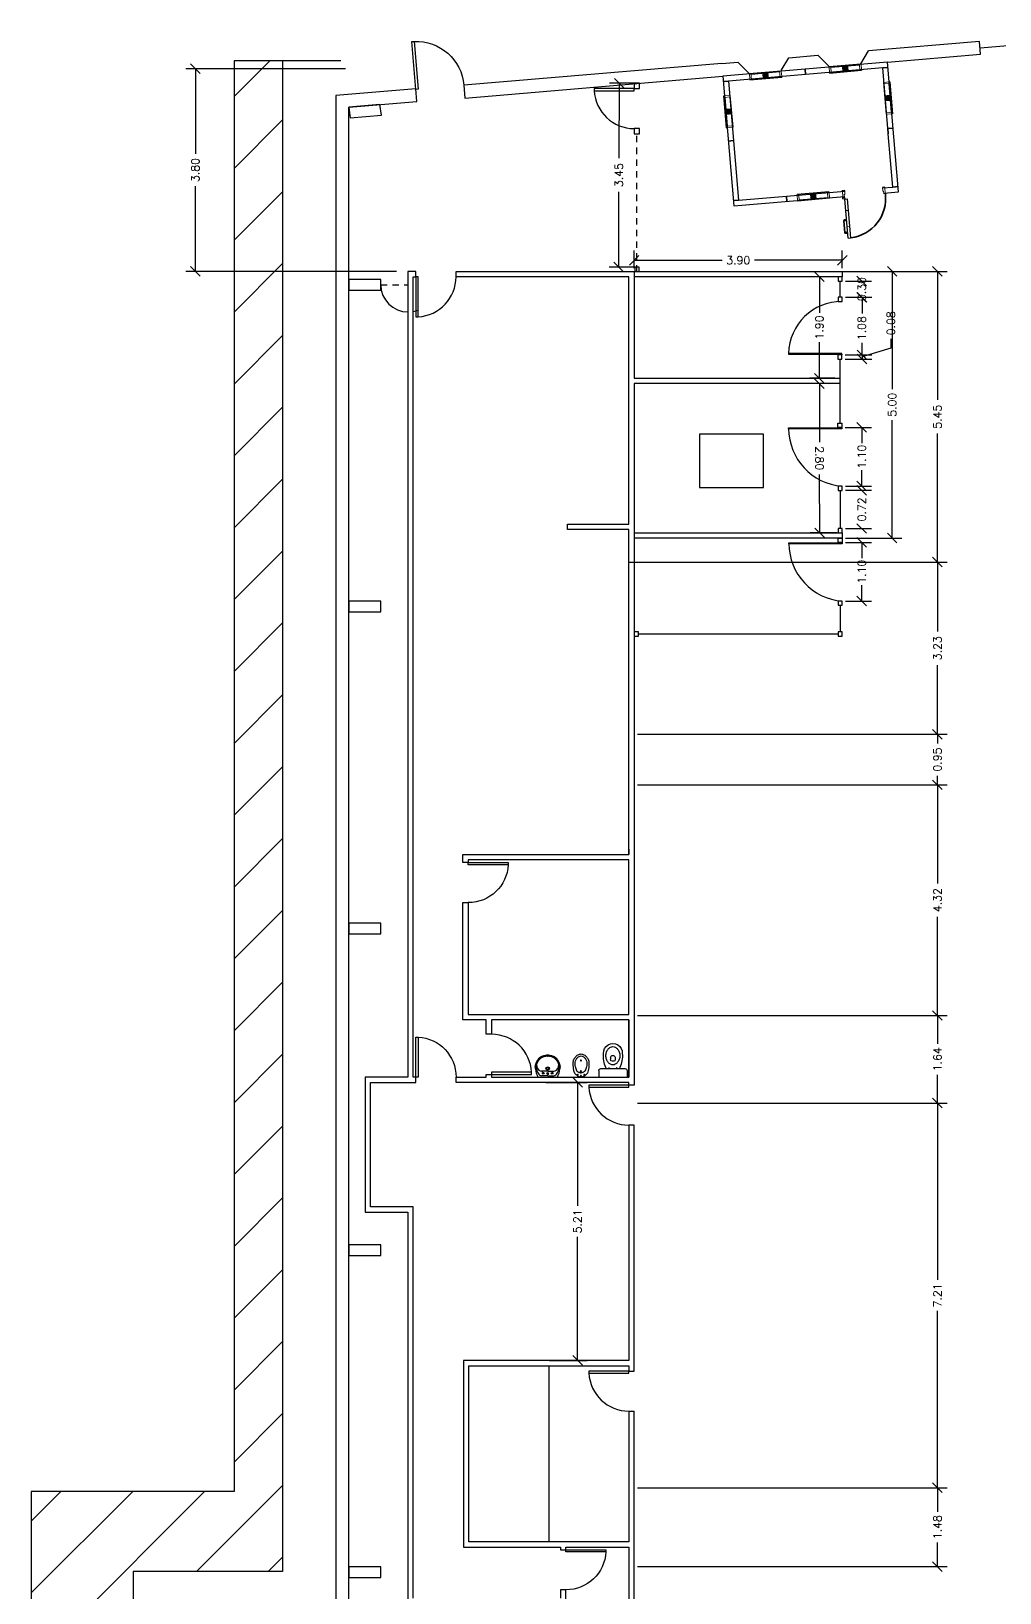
# Model space of a CAD drawing. Header units: millimetres. Extents: x 115.1 to 186.8, y 78.7 to 142.3.
# Drawn here: x 115.06 to 133.21, y 108.65 to 137.92 of the extents above; entities that cross this region are included whole.
import ezdxf

# ---------------------------------------------------------------- set-up
doc = ezdxf.new("R2010")
doc.units = ezdxf.units.MM
doc.linetypes.add('ACAD_ISO02W100', pattern=[15, 12, -3])
doc.linetypes.add('HIDDEN', pattern=[1.905, 1.27, -0.635])
for name, color, linetype in [('ARQ - Chapa T101', 252, 'Continuous'), ('CA - Puertas', 1, 'Continuous'), ('DIM - Cotas', 252, 'Continuous'), ('HER - Rejas', 3, 'Continuous'), ('Muros Durlock', 40, 'Continuous'), ('Vereda', 253, 'Continuous')]:
    doc.layers.add(name, color=color, linetype=linetype)
doc.styles.get("Standard").update_dxf_attribs({"font": 'txt.shx'})
doc.dimstyles.new('Standard small numbers', dxfattribs={"dimtxt": 0.15, "dimasz": 0.18, "dimexe": 0.18, "dimexo": 0.0625, "dimgap": 0.09, "dimtad": 0, "dimzin": 0, "dimdsep": 46, "dimtxsty": 'Standard', "dimblk": 'OBLIQUE', "dimcen": 0.09, "dimadec": 0, "dimazin": 0, "dimtfac": 1, "dimtofl": 0, "dimtmove": 0, "dimatfit": 3, "dimfxl": 1, "dimtolj": 1, "dimtzin": 0, "dimarcsym": 0})

# ---------------------------------------------------------------- blocks, each defined once
blk = doc.blocks.new('LV ANDINA')
for p, q in [((0, 0.174838), (0, 0)), ((0, 0.174838), (0, -0.174838)), ((0.023785, 0), (0.023785, 0.113132)), ((0.023785, 0), (0.023785, -0.113132)), ((0.11221, 0.096338), (0.11221, 0.114747)), ((0.11221, 0), (0.11221, 0.096338)), ((0.11221, 0), (0.11221, -0.096338)), ((0.11221, -0.096338), (0.11221, -0.114747))]:
    blk.add_line(p, q)
for centre, radius in [((0.066622, 0), 0.015857), ((0.071578, 0.083248), 0.015857), ((0.158567, 0), 0.031713), ((0.158567, 0), 0.020812), ((0.071578, -0.083248), 0.015857)]:
    blk.add_circle(centre, radius)
for centre, radius, start, end in [((0.203415, 0.161128), 0.376573, 260.066191, 260.066191), ((0.007928, 0.174838), 0.007928, 119.548602, 180), ((0.203415, -0.170001), 0.404322, 97.864112, 119.548602), ((0.07631, 0.113132), 0.052525, 134.691029, 180), ((0.22243, -0.034572), 0.260294, 125.471853, 134.691029), ((0.184991, 0.023832), 0.191033, 100.525802, 126.492035), ((0.195062, 0.111651), 0.082909, 141.766242, 177.859766), ((0.22297, 0.087254), 0.119945, 66.510707, 140.862465), ((0.203415, -0.161128), 0.395535, 94.692137, 98.038881), ((0.203415, -0.161128), 0.376573, 94.692137, 98.140252), ((0.191279, 0.011185), 0.222815, 83.41939, 95.187055), ((0.191279, 0.011185), 0.203853, 83.41939, 95.187055), ((0.186455, 0.013244), 0.202416, 7.233104, 82.167515), ((0.186455, 0.013244), 0.221378, 7.233104, 82.167515), ((0.081481, 0), 0.308221, 352.78029, 7.21971), ((0.081481, 0), 0.327183, 0, 7.21971), ((0.081481, 0), 0.327183, 352.78029, 0), ((0.007928, -0.174838), 0.007928, 180, 240.451398), ((0.203415, 0.170001), 0.404322, 240.451398, 262.135888), ((0.07631, -0.113132), 0.052525, 180, 225.308971), ((0.22243, 0.034572), 0.260294, 225.308971, 234.528147), ((0.184991, -0.023832), 0.191033, 233.507965, 259.474198), ((0.195062, -0.111651), 0.082909, 182.140234, 218.233758), ((0.22297, -0.087254), 0.119945, 219.137535, 293.489293), ((0.203415, 0.161128), 0.395535, 261.961119, 265.307863), ((0.203415, 0.161128), 0.376573, 261.859748, 265.307863), ((0.191279, -0.011185), 0.222815, 264.812945, 276.58061), ((0.191279, -0.011185), 0.203853, 264.812945, 276.58061), ((0.186455, -0.013244), 0.202416, 277.832485, 352.766896), ((0.186455, -0.013244), 0.221378, 277.832485, 352.766896)]:
    blk.add_arc(centre, radius, start, end)
at = {"linetype": 'ByBlock'}
for p in [(0.075529, 0.010245), (0.11221, 0.096338), (0.158567, 0.020812), (0.188957, 0.234236), (0.221175, 0.207185), (0.389703, 0), (0.055511, -0.010245), (0.158567, -0.020812), (0.192994, -0.234331), (0.218636, -0.207012)]:
    blk.add_point(p, dxfattribs=at)
blk = doc.blocks.new('IP ANDINA')
for p, q in [((-0.265, -0.120632), (-0.265, 0)), ((-0.265, 0), (0.265, 0)), ((0.265, -0.120632), (0.265, 0)), ((-0.225632, -0.16), (0.225632, -0.16)), ((-0.042449, -0.375164), (-0.04494, -0.327163)), ((0.041618, -0.375164), (0.04494, -0.327163))]:
    blk.add_line(p, q)
blk.add_lwpolyline([(-0.130856, -0.400348, 0.081456), (-0.119783, -0.467864, 0.089731), (-0.089741, -0.522325, 0.104602), (-0.042673, -0.560331, 0.142864), (-0.000046, -0.57285, 0.142579), (0.042673, -0.560331, 0.104602), (0.089741, -0.522325, 0.089731), (0.119783, -0.467864, 0.081456), (0.130856, -0.400348, 0.081456), (0.119783, -0.332831, 0.089731), (0.089741, -0.27837, 0.104602), (0.042673, -0.240364, 0.142579), (-0.000046, -0.227845, 0.142864), (-0.042673, -0.240364, 0.104602), (-0.089741, -0.27837, 0.089731), (-0.119783, -0.332831, 0.081456)], format="xyb", close=True)
for centre in [(-0.073031, -0.169739), (0.073031, -0.169739)]:
    blk.add_circle(centre, 0.005)
for centre, radius, start, end in [((-0.225632, -0.120632), 0.039368, 180, 270), ((0.346395, -0.390548), 0.523947, 155.882772, 185.67851), ((-0.086182, -0.196891), 0.05, 132.453918, 155.882772), ((0.086182, -0.196891), 0.05, 24.117228, 47.546082), ((-0.346395, -0.390548), 0.523947, 354.32149, 24.117228), ((0.225632, -0.120632), 0.039368, 270, 0), ((0, -0.451664), 0.175227, 176.966377, 3.033623), ((-0.01494, -0.327163), 0.03, 90, 180), ((-0.000415, -0.358925), 0.045061, 201.123443, 338.876557), ((0, -0.344692), 0.049822, 72.549981, 107.450019), ((0.01494, -0.327163), 0.03, 0, 90)]:
    blk.add_arc(centre, radius, start, end)
blk = doc.blocks.new('BD ANDINA')
for points in [[(0.12172, -0.075307, 0.026558), (0.109728, -0.058859, 0.101613), (0.057577, -0.016236, 0.137734), (0, 0, 0.137946), (-0.057516, -0.016247, 0.089281), (-0.115452, -0.066364, 0.012091)], [(-0.143278, -0.283508, 0.0402), (-0.137306, -0.317479, 0.089731), (-0.105062, -0.375932, 0.1018), (-0.054133, -0.417524, 0.138275), (0.001276, -0.433217, 0.138058), (0.056747, -0.417533, 0.101831), (0.107694, -0.375932, 0.089731), (0.139938, -0.317479, 0.044692), (0.147357, -0.279634, 0.079832)]]:
    blk.add_lwpolyline(points, format="xyb")
blk.add_lwpolyline([(-0.110363, -0.24759, 0.081456), (-0.100913, -0.305212, 0.089731), (-0.075273, -0.351691, 0.104602), (-0.035103, -0.384127, 0.142864), (0.001276, -0.394811, 0.142579), (0.037735, -0.384127, 0.104602), (0.077905, -0.351691, 0.089731), (0.103544, -0.305212, 0.081456), (0.112994, -0.24759, 0.081456), (0.103544, -0.189967, 0.060612), (0.074826, -0.11682, 0.104602), (0.034656, -0.084384, 0.142579), (-0.001803, -0.073699, 0.142864), (-0.038183, -0.084384, 0.104602), (-0.078352, -0.11682, 0.062224), (-0.100913, -0.189967, 0.081456)], format="xyb", close=True)
for centre, radius in [((-0.060739, -0.041095), 0.008534), ((-0.000844, -0.098207), 0.017069), ((-0.000844, -0.020497), 0.008534), ((-0.000844, -0.098207), 0.008534), ((0.060991, -0.041095), 0.008534), ((-0.000844, -0.310739), 0.008534)]:
    blk.add_circle(centre, radius)
for centre, radius, start, end in [((0.298146, -0.229719), 0.444689, 158.44802, 186.947452), ((-0.294837, -0.231346), 0.444823, 353.280665, 20.535486)]:
    blk.add_arc(centre, radius, start, end)
blk = doc.blocks.new('Petisos ANDINA')
for name, p in [('BD ANDINA', (-0.59801, 0)), ('IP ANDINA', (0, 0))]:
    blk.add_blockref(name, p)
blk = doc.blocks.new('puerta 75')
blk.add_lwpolyline([(-0.75, -0.04), (0, -0.04), (0, 0), (-0.75, 0)], close=True)
blk.add_arc((0, 0), 0.751, 183.0529, 270)
blk = doc.blocks.new('_Oblique')
at = {"color": 0, "linetype": 'ByBlock', "lineweight": -2}
blk.add_line((-0.5, -0.5), (0.5, 0.5), dxfattribs=at)
blk = doc.blocks.new('*D19')
at = {"layer": 'Defpoints', "color": 0}
for p in [(118.131475, 137.215379), (121.005566, 137.215379), (121.965566, 133.415379)]:
    blk.add_point(p, dxfattribs=at)
at = {"layer": 'DIM - Cotas', "color": 0, "lineweight": -2}
for p, q in [((120.943066, 137.215379), (117.951475, 137.215379)), ((118.131475, 137.215379), (118.131475, 135.617879)), ((118.131475, 133.415379), (118.131475, 135.012879)), ((121.903066, 133.415379), (117.951475, 133.415379))]:
    blk.add_line(p, q, dxfattribs=at)
at = {"layer": 'DIM - Cotas', "color": 0, "lineweight": -2, "xscale": 0.18, "yscale": 0.18, "zscale": 0.18}
for p, rotation in [((118.131475, 137.215379), 90), ((118.131475, 133.415379), 270)]:
    blk.add_blockref('_Oblique', p, dxfattribs=dict(at, rotation=rotation))
at = {"layer": 'DIM - Cotas', "color": 0, "insert": (118.131475, 135.315379), "char_height": 0.15, "attachment_point": 5, "rotation": 90}
blk.add_mtext('\\A1;3.80', dxfattribs=at)
blk = doc.blocks.new('Puerta 90')
at = {"layer": 'CA - Puertas'}
blk.add_lwpolyline([(-0.9, -0.09), (0, -0.09), (0, -0.05), (-0.9, -0.05)], close=True, dxfattribs=at)
blk.add_arc((0, -0.05), 0.901, 182.5448, 270, dxfattribs=at)
blk = doc.blocks.new('*D33')
at = {"layer": 'Defpoints', "color": 0}
for p in [(126.455566, 136.942354), (126.064647, 133.496484), (126.445566, 133.495379)]:
    blk.add_point(p, dxfattribs=at)
at = {"layer": 'DIM - Cotas', "color": 0, "lineweight": -2}
for p, q in [((126.393067, 136.942535), (125.894647, 136.943981)), ((126.074647, 136.943459), (126.07056, 135.53497)), ((126.064647, 133.496484), (126.068733, 134.904973)), ((126.383067, 133.495561), (125.884647, 133.497007))]:
    blk.add_line(p, q, dxfattribs=at)
at = {"layer": 'DIM - Cotas', "color": 0, "lineweight": -2, "xscale": 0.18, "yscale": 0.18, "zscale": 0.18}
for p, rotation in [((126.074647, 136.943459), 89.83378), ((126.064647, 133.496484), 269.83378)]:
    blk.add_blockref('_Oblique', p, dxfattribs=dict(at, rotation=rotation))
at = {"layer": 'DIM - Cotas', "color": 0, "insert": (126.069647, 135.219972), "char_height": 0.15, "attachment_point": 5, "rotation": 89.83378}
blk.add_mtext('\\A1;3.45', dxfattribs=at)
blk = doc.blocks.new('*D35')
at = {"layer": 'Defpoints', "color": 0}
for p in [(124.636099, 118.215379), (124.705566, 113.005379), (125.294903, 113.005379)]:
    blk.add_point(p, dxfattribs=at)
at = {"layer": 'DIM - Cotas', "color": 0, "lineweight": -2}
for p, q in [((124.698599, 118.215379), (125.474903, 118.215379)), ((125.294903, 118.215379), (125.294903, 115.900379)), ((125.294903, 113.005379), (125.294903, 115.320379)), ((124.768066, 113.005379), (125.474903, 113.005379))]:
    blk.add_line(p, q, dxfattribs=at)
at = {"layer": 'DIM - Cotas', "color": 0, "lineweight": -2, "xscale": 0.18, "yscale": 0.18, "zscale": 0.18}
for p, rotation in [((125.294903, 118.215379), 90), ((125.294903, 113.005379), 270)]:
    blk.add_blockref('_Oblique', p, dxfattribs=dict(at, rotation=rotation))
at = {"layer": 'DIM - Cotas', "color": 0, "insert": (125.294903, 115.610379), "char_height": 0.15, "attachment_point": 5, "rotation": 90}
blk.add_mtext('\\A1;5.21', dxfattribs=at)
blk = doc.blocks.new('*D36')
at = {"layer": 'Defpoints', "color": 0}
for p in [(130.255566, 133.235379), (130.255566, 132.931744), (130.620111, 132.931744)]:
    blk.add_point(p, dxfattribs=at)
at = {"layer": 'DIM - Cotas', "color": 0, "lineweight": -2}
for p, q in [((130.318066, 133.235379), (130.800111, 133.235379)), ((130.318066, 132.931744), (130.800111, 132.931744))]:
    blk.add_line(p, q, dxfattribs=at)
at = {"layer": 'DIM - Cotas', "color": 0, "lineweight": -2, "xscale": 0.18, "yscale": 0.18, "zscale": 0.18}
for p, rotation in [((130.620111, 133.235379), 270), ((130.620111, 132.931744), 90)]:
    blk.add_blockref('_Oblique', p, dxfattribs=dict(at, rotation=rotation))
at = {"layer": 'DIM - Cotas', "color": 0, "insert": (130.620111, 133.083562), "char_height": 0.15, "attachment_point": 5, "rotation": 90}
blk.add_mtext('\\A1;0.30', dxfattribs=at)
blk = doc.blocks.new('*D37')
at = {"layer": 'Defpoints', "color": 0}
for p in [(130.255566, 132.931744), (130.249166, 131.851954), (130.626927, 131.851954)]:
    blk.add_point(p, dxfattribs=at)
at = {"layer": 'DIM - Cotas', "color": 0, "lineweight": -2}
for p, q in [((130.318066, 132.931744), (130.806927, 132.931744)), ((130.626927, 132.931744), (130.626927, 132.629349)), ((130.626927, 131.851954), (130.626927, 132.074349)), ((130.311666, 131.851954), (130.806927, 131.851954))]:
    blk.add_line(p, q, dxfattribs=at)
at = {"layer": 'DIM - Cotas', "color": 0, "lineweight": -2, "xscale": 0.18, "yscale": 0.18, "zscale": 0.18}
for p, rotation in [((130.626927, 132.931744), 90), ((130.626927, 131.851954), 270)]:
    blk.add_blockref('_Oblique', p, dxfattribs=dict(at, rotation=rotation))
at = {"layer": 'DIM - Cotas', "color": 0, "insert": (130.620111, 132.351849), "char_height": 0.15, "attachment_point": 5, "rotation": 90}
blk.add_mtext('\\A1;1.08', dxfattribs=at)
blk = doc.blocks.new('*D38')
at = {"layer": 'Defpoints', "color": 0}
for p in [(130.249166, 131.851954), (130.249166, 131.771954), (130.626927, 131.771954)]:
    blk.add_point(p, dxfattribs=at)
at = {"layer": 'DIM - Cotas', "color": 0, "lineweight": -2}
for p, q in [((131.166927, 132.153954), (131.166927, 131.973954)), ((130.311666, 131.851954), (130.806927, 131.851954)), ((130.311666, 131.771954), (130.806927, 131.771954)), ((131.166927, 131.973954), (130.626927, 131.811954)), ((130.626927, 131.851954), (130.626927, 131.771954))]:
    blk.add_line(p, q, dxfattribs=at)
at = {"layer": 'DIM - Cotas', "color": 0, "lineweight": -2, "xscale": 0.18, "yscale": 0.18, "zscale": 0.18}
for p, rotation in [((130.626927, 131.851954), 270), ((130.626927, 131.771954), 90)]:
    blk.add_blockref('_Oblique', p, dxfattribs=dict(at, rotation=rotation))
at = {"layer": 'DIM - Cotas', "color": 0, "insert": (131.166927, 132.443954), "char_height": 0.15, "attachment_point": 5, "rotation": 90}
blk.add_mtext('\\A1;0.08', dxfattribs=at)
blk = doc.blocks.new('*D39')
at = {"layer": 'Defpoints', "color": 0}
for p in [(130.249166, 130.491954), (130.255566, 129.392164), (130.620112, 129.392164)]:
    blk.add_point(p, dxfattribs=at)
at = {"layer": 'DIM - Cotas', "color": 0, "lineweight": -2}
for p, q in [((130.311666, 130.491954), (130.800112, 130.491954)), ((130.620112, 130.491954), (130.620112, 130.194559)), ((130.620112, 129.392164), (130.620112, 129.689559)), ((130.318066, 129.392164), (130.800112, 129.392164))]:
    blk.add_line(p, q, dxfattribs=at)
at = {"layer": 'DIM - Cotas', "color": 0, "lineweight": -2, "xscale": 0.18, "yscale": 0.18, "zscale": 0.18}
for p, rotation in [((130.620112, 130.491954), 90), ((130.620112, 129.392164), 270)]:
    blk.add_blockref('_Oblique', p, dxfattribs=dict(at, rotation=rotation))
at = {"layer": 'DIM - Cotas', "color": 0, "insert": (130.620112, 129.942059), "char_height": 0.15, "attachment_point": 5, "rotation": 90}
blk.add_mtext('\\A1;1.10', dxfattribs=at)
blk = doc.blocks.new('*D40')
at = {"layer": 'Defpoints', "color": 0}
for p in [(130.255566, 129.312164), (130.620112, 129.312164), (130.255566, 128.597063)]:
    blk.add_point(p, dxfattribs=at)
at = {"layer": 'DIM - Cotas', "color": 0, "lineweight": -2}
for p, q in [((130.318066, 129.312164), (130.800112, 129.312164)), ((130.318066, 128.597063), (130.800112, 128.597063))]:
    blk.add_line(p, q, dxfattribs=at)
at = {"layer": 'DIM - Cotas', "color": 0, "lineweight": -2, "xscale": 0.18, "yscale": 0.18, "zscale": 0.18}
for p, rotation in [((130.620112, 129.312164), 270), ((130.620112, 128.597063), 90)]:
    blk.add_blockref('_Oblique', p, dxfattribs=dict(at, rotation=rotation))
at = {"layer": 'DIM - Cotas', "color": 0, "insert": (130.620112, 128.954614), "char_height": 0.15, "attachment_point": 5, "rotation": 90}
blk.add_mtext('\\A1;0.72', dxfattribs=at)
blk = doc.blocks.new('*D41')
at = {"layer": 'Defpoints', "color": 0}
for p in [(130.255566, 133.624602), (126.355566, 133.415379), (130.255566, 133.415379)]:
    blk.add_point(p, dxfattribs=at)
at = {"layer": 'DIM - Cotas', "color": 0, "lineweight": -2}
for p, q in [((126.355566, 133.477879), (126.355566, 133.804602)), ((130.255566, 133.477879), (130.255566, 133.804602)), ((126.355566, 133.624602), (128.003066, 133.624602)), ((130.255566, 133.624602), (128.608066, 133.624602))]:
    blk.add_line(p, q, dxfattribs=at)
at = {"layer": 'DIM - Cotas', "color": 0, "lineweight": -2, "xscale": 0.18, "yscale": 0.18, "zscale": 0.18, "rotation": 180}
blk.add_blockref('_Oblique', (126.355566, 133.624602), dxfattribs=at)
at = {"layer": 'DIM - Cotas', "color": 0, "lineweight": -2, "xscale": 0.18, "yscale": 0.18, "zscale": 0.18}
blk.add_blockref('_Oblique', (130.255566, 133.624602), dxfattribs=at)
at = {"layer": 'DIM - Cotas', "color": 0, "insert": (128.305566, 133.624602), "char_height": 0.15, "attachment_point": 5}
blk.add_mtext('\\A1;3.90', dxfattribs=at)
blk = doc.blocks.new('*D42')
at = {"layer": 'Defpoints', "color": 0}
for p in [(130.209166, 131.312692), (129.831891, 128.516185), (130.215566, 128.517063)]:
    blk.add_point(p, dxfattribs=at)
at = {"layer": 'DIM - Cotas', "color": 0, "lineweight": -2}
for p, q in [((130.146667, 131.312549), (129.645492, 131.311402)), ((129.825491, 131.311814), (129.827999, 130.216499)), ((129.831891, 128.516185), (129.829384, 129.6115)), ((130.153067, 128.51692), (129.651892, 128.515773))]:
    blk.add_line(p, q, dxfattribs=at)
at = {"layer": 'DIM - Cotas', "color": 0, "lineweight": -2, "xscale": 0.18, "yscale": 0.18, "zscale": 0.18}
for p, rotation in [((129.825491, 131.311814), 90.131166), ((129.831891, 128.516185), 270.131166)]:
    blk.add_blockref('_Oblique', p, dxfattribs=dict(at, rotation=rotation))
at = {"layer": 'DIM - Cotas', "color": 0, "insert": (129.828691, 129.913999), "char_height": 0.15, "attachment_point": 5, "rotation": 270.1311663}
blk.add_mtext('\\A1;2.80', dxfattribs=at)
blk = doc.blocks.new('*D43')
at = {"layer": 'Defpoints', "color": 0}
for p in [(130.175566, 133.315379), (129.825491, 131.412692), (130.175566, 131.412692)]:
    blk.add_point(p, dxfattribs=at)
at = {"layer": 'DIM - Cotas', "color": 0, "lineweight": -2}
for p, q in [((130.113066, 133.315379), (129.645491, 133.315379)), ((129.825491, 133.315379), (129.825491, 132.641536)), ((129.825491, 131.412692), (129.825491, 132.086536)), ((130.113066, 131.412692), (129.645491, 131.412692))]:
    blk.add_line(p, q, dxfattribs=at)
at = {"layer": 'DIM - Cotas', "color": 0, "lineweight": -2, "xscale": 0.18, "yscale": 0.18, "zscale": 0.18}
for p, rotation in [((129.825491, 133.315379), 90), ((129.825491, 131.412692), 270)]:
    blk.add_blockref('_Oblique', p, dxfattribs=dict(at, rotation=rotation))
at = {"layer": 'DIM - Cotas', "color": 0, "insert": (129.825491, 132.364036), "char_height": 0.15, "attachment_point": 5, "rotation": 90}
blk.add_mtext('\\A1;1.90', dxfattribs=at)
blk = doc.blocks.new('*D44')
at = {"layer": 'Defpoints', "color": 0}
for p in [(130.255566, 133.415379), (130.255566, 128.417063), (131.190166, 128.417063)]:
    blk.add_point(p, dxfattribs=at)
at = {"layer": 'DIM - Cotas', "color": 0, "lineweight": -2}
for p, q in [((130.318066, 133.415379), (131.370166, 133.415379)), ((131.190166, 133.415379), (131.190166, 131.206221)), ((131.190166, 128.417063), (131.190166, 130.626221)), ((130.318066, 128.417063), (131.370166, 128.417063))]:
    blk.add_line(p, q, dxfattribs=at)
at = {"layer": 'DIM - Cotas', "color": 0, "lineweight": -2, "xscale": 0.18, "yscale": 0.18, "zscale": 0.18}
for p, rotation in [((131.190166, 133.415379), 90), ((131.190166, 128.417063), 270)]:
    blk.add_blockref('_Oblique', p, dxfattribs=dict(at, rotation=rotation))
at = {"layer": 'DIM - Cotas', "color": 0, "insert": (131.190166, 130.916221), "char_height": 0.15, "attachment_point": 5, "rotation": 90}
blk.add_mtext('\\A1;5.00', dxfattribs=at)
blk = doc.blocks.new('*D47')
at = {"layer": 'Defpoints', "color": 0}
for p in [(126.355566, 133.415379), (126.205566, 127.966842), (132.03837, 127.966842)]:
    blk.add_point(p, dxfattribs=at)
at = {"layer": 'DIM - Cotas', "color": 0, "lineweight": -2}
for p, q in [((126.418066, 133.415379), (132.21837, 133.415379)), ((132.03837, 133.415379), (132.03837, 131.00611)), ((132.03837, 127.966842), (132.03837, 130.37611)), ((126.268066, 127.966842), (132.21837, 127.966842))]:
    blk.add_line(p, q, dxfattribs=at)
at = {"layer": 'DIM - Cotas', "color": 0, "lineweight": -2, "xscale": 0.18, "yscale": 0.18, "zscale": 0.18}
for p, rotation in [((132.03837, 133.415379), 90), ((132.03837, 127.966842), 270)]:
    blk.add_blockref('_Oblique', p, dxfattribs=dict(at, rotation=rotation))
at = {"layer": 'DIM - Cotas', "color": 0, "insert": (132.03837, 130.69111), "char_height": 0.15, "attachment_point": 5, "rotation": 90}
blk.add_mtext('\\A1;5.45', dxfattribs=at)
blk = doc.blocks.new('*D48')
at = {"layer": 'Defpoints', "color": 0}
for p in [(126.355566, 127.966842), (126.355566, 124.739036), (132.03837, 124.739036)]:
    blk.add_point(p, dxfattribs=at)
at = {"layer": 'DIM - Cotas', "color": 0, "lineweight": -2}
for p, q in [((126.418066, 127.966842), (132.21837, 127.966842)), ((132.03837, 127.966842), (132.03837, 126.667939)), ((132.03837, 124.739036), (132.03837, 126.037939)), ((126.418066, 124.739036), (132.21837, 124.739036))]:
    blk.add_line(p, q, dxfattribs=at)
at = {"layer": 'DIM - Cotas', "color": 0, "lineweight": -2, "xscale": 0.18, "yscale": 0.18, "zscale": 0.18}
for p, rotation in [((132.03837, 127.966842), 90), ((132.03837, 124.739036), 270)]:
    blk.add_blockref('_Oblique', p, dxfattribs=dict(at, rotation=rotation))
at = {"layer": 'DIM - Cotas', "color": 0, "insert": (132.03837, 126.352939), "char_height": 0.15, "attachment_point": 5, "rotation": 90}
blk.add_mtext('\\A1;3.23', dxfattribs=at)
blk = doc.blocks.new('*D49')
at = {"layer": 'Defpoints', "color": 0}
for p in [(126.355566, 124.739036), (126.355566, 123.792518), (132.03837, 123.792518)]:
    blk.add_point(p, dxfattribs=at)
at = {"layer": 'DIM - Cotas', "color": 0, "lineweight": -2}
for p, q in [((126.418066, 124.739036), (132.21837, 124.739036)), ((132.03837, 124.739036), (132.03837, 124.568277)), ((132.03837, 123.792518), (132.03837, 123.963277)), ((126.418066, 123.792518), (132.21837, 123.792518))]:
    blk.add_line(p, q, dxfattribs=at)
at = {"layer": 'DIM - Cotas', "color": 0, "lineweight": -2, "xscale": 0.18, "yscale": 0.18, "zscale": 0.18}
for p, rotation in [((132.03837, 124.739036), 90), ((132.03837, 123.792518), 270)]:
    blk.add_blockref('_Oblique', p, dxfattribs=dict(at, rotation=rotation))
at = {"layer": 'DIM - Cotas', "color": 0, "insert": (132.03837, 124.265777), "char_height": 0.15, "attachment_point": 5, "rotation": 90}
blk.add_mtext('\\A1;0.95', dxfattribs=at)
blk = doc.blocks.new('*D50')
at = {"layer": 'Defpoints', "color": 0}
for p in [(126.355566, 123.792518), (126.355566, 119.468936), (132.03837, 119.468936)]:
    blk.add_point(p, dxfattribs=at)
at = {"layer": 'DIM - Cotas', "color": 0, "lineweight": -2}
for p, q in [((126.418066, 123.792518), (132.21837, 123.792518)), ((132.03837, 123.792518), (132.03837, 121.945727)), ((132.03837, 119.468936), (132.03837, 121.315727)), ((126.418066, 119.468936), (132.21837, 119.468936))]:
    blk.add_line(p, q, dxfattribs=at)
at = {"layer": 'DIM - Cotas', "color": 0, "lineweight": -2, "xscale": 0.18, "yscale": 0.18, "zscale": 0.18}
for p, rotation in [((132.03837, 123.792518), 90), ((132.03837, 119.468936), 270)]:
    blk.add_blockref('_Oblique', p, dxfattribs=dict(at, rotation=rotation))
at = {"layer": 'DIM - Cotas', "color": 0, "insert": (132.03837, 121.630727), "char_height": 0.15, "attachment_point": 5, "rotation": 90}
blk.add_mtext('\\A1;4.32', dxfattribs=at)
blk = doc.blocks.new('*D51')
at = {"layer": 'Defpoints', "color": 0}
for p in [(126.355566, 119.468936), (126.355566, 117.826436), (132.03837, 117.826436)]:
    blk.add_point(p, dxfattribs=at)
at = {"layer": 'DIM - Cotas', "color": 0, "lineweight": -2}
for p, q in [((126.418066, 119.468936), (132.21837, 119.468936)), ((132.03837, 119.468936), (132.03837, 118.937686)), ((132.03837, 117.826436), (132.03837, 118.357686)), ((126.418066, 117.826436), (132.21837, 117.826436))]:
    blk.add_line(p, q, dxfattribs=at)
at = {"layer": 'DIM - Cotas', "color": 0, "lineweight": -2, "xscale": 0.18, "yscale": 0.18, "zscale": 0.18}
for p, rotation in [((132.03837, 119.468936), 90), ((132.03837, 117.826436), 270)]:
    blk.add_blockref('_Oblique', p, dxfattribs=dict(at, rotation=rotation))
at = {"layer": 'DIM - Cotas', "color": 0, "insert": (132.03837, 118.647686), "char_height": 0.15, "attachment_point": 5, "rotation": 90}
blk.add_mtext('\\A1;1.64', dxfattribs=at)
blk = doc.blocks.new('*D52')
at = {"layer": 'Defpoints', "color": 0}
for p in [(126.355566, 117.826436), (126.355566, 110.617925), (132.03837, 110.617925)]:
    blk.add_point(p, dxfattribs=at)
at = {"layer": 'DIM - Cotas', "color": 0, "lineweight": -2}
for p, q in [((126.418066, 117.826436), (132.21837, 117.826436)), ((132.03837, 117.826436), (132.03837, 114.51218)), ((132.03837, 110.617925), (132.03837, 113.93218)), ((126.418066, 110.617925), (132.21837, 110.617925))]:
    blk.add_line(p, q, dxfattribs=at)
at = {"layer": 'DIM - Cotas', "color": 0, "lineweight": -2, "xscale": 0.18, "yscale": 0.18, "zscale": 0.18}
for p, rotation in [((132.03837, 117.826436), 90), ((132.03837, 110.617925), 270)]:
    blk.add_blockref('_Oblique', p, dxfattribs=dict(at, rotation=rotation))
at = {"layer": 'DIM - Cotas', "color": 0, "insert": (132.03837, 114.22218), "char_height": 0.15, "attachment_point": 5, "rotation": 90}
blk.add_mtext('\\A1;7.21', dxfattribs=at)
blk = doc.blocks.new('*D53')
at = {"layer": 'Defpoints', "color": 0}
for p in [(126.355566, 110.617925), (126.355566, 109.139018), (132.03837, 109.139018)]:
    blk.add_point(p, dxfattribs=at)
at = {"layer": 'DIM - Cotas', "color": 0, "lineweight": -2}
for p, q in [((126.418066, 110.617925), (132.21837, 110.617925)), ((132.03837, 110.617925), (132.03837, 110.168472)), ((132.03837, 109.139018), (132.03837, 109.588472)), ((126.418066, 109.139018), (132.21837, 109.139018))]:
    blk.add_line(p, q, dxfattribs=at)
at = {"layer": 'DIM - Cotas', "color": 0, "lineweight": -2, "xscale": 0.18, "yscale": 0.18, "zscale": 0.18}
for p, rotation in [((132.03837, 110.617925), 90), ((132.03837, 109.139018), 270)]:
    blk.add_blockref('_Oblique', p, dxfattribs=dict(at, rotation=rotation))
at = {"layer": 'DIM - Cotas', "color": 0, "insert": (132.03837, 109.878472), "char_height": 0.15, "attachment_point": 5, "rotation": 90}
blk.add_mtext('\\A1;1.48', dxfattribs=at)
blk = doc.blocks.new('*D58')
at = {"layer": 'Defpoints', "color": 0}
for p in [(130.255566, 128.337063), (130.255566, 127.237273), (130.620112, 127.237273)]:
    blk.add_point(p, dxfattribs=at)
at = {"layer": 'DIM - Cotas', "color": 0, "lineweight": -2}
for p, q in [((130.318066, 128.337063), (130.800112, 128.337063)), ((130.620112, 128.337063), (130.620112, 128.039668)), ((130.620112, 127.237273), (130.620112, 127.534668)), ((130.318066, 127.237273), (130.800112, 127.237273))]:
    blk.add_line(p, q, dxfattribs=at)
at = {"layer": 'DIM - Cotas', "color": 0, "lineweight": -2, "xscale": 0.18, "yscale": 0.18, "zscale": 0.18}
for p, rotation in [((130.620112, 128.337063), 90), ((130.620112, 127.237273), 270)]:
    blk.add_blockref('_Oblique', p, dxfattribs=dict(at, rotation=rotation))
at = {"layer": 'DIM - Cotas', "color": 0, "insert": (130.620112, 127.787168), "char_height": 0.15, "attachment_point": 5, "rotation": 90}
blk.add_mtext('\\A1;1.10', dxfattribs=at)
blk = doc.blocks.new('BUNKER CHICO')
at = {"color": 7, "linetype": 'Continuous', "lineweight": 25}
for p, q in [((0, 2.44), (0, 0)), ((3.1, 2.44), (0, 2.44)), ((0.5, 2.45), (1.1, 2.45)), ((0.5, 2.45), (0.5, 2.44)), ((1.1, 2.45), (1.1, 2.44)), ((2, 2.45), (2.6, 2.45)), ((2, 2.45), (2, 2.44)), ((2.6, 2.45), (2.6, 2.44)), ((3.1, 0), (3.1, 2.44)), ((-0.01, 1.47), (-0.01, 2.07)), ((-0.01, 2.07), (0, 2.07)), ((3, 2.34), (0.1, 2.34)), ((0.1, 2.34), (0.1, 0.1)), ((0.1, 2.07), (0.11, 2.07)), ((0.11, 1.47), (0.11, 2.07)), ((0.5, 2.34), (0.5, 2.33)), ((0.5, 2.33), (1.1, 2.33)), ((1.1, 2.34), (1.1, 2.33)), ((2, 2.34), (2, 2.33)), ((2, 2.33), (2.6, 2.33)), ((2.6, 2.34), (2.6, 2.33)), ((3, 2.07), (2.99, 2.07)), ((2.99, 2.07), (2.99, 1.47)), ((3, 1.2), (3, 2.34)), ((3.11, 2.07), (3.1, 2.07)), ((3.11, 2.07), (3.11, 1.47)), ((-0.01, 1.47), (0, 1.47)), ((0.1, 1.47), (0.11, 1.47)), ((3, 1.47), (2.99, 1.47)), ((3.11, 1.47), (3.1, 1.47)), ((3, 0.1), (3, 1.1)), ((0, 0), (2.08, 0)), ((0.1, 0.1), (1, 0.1)), ((1, 0.1), (2.095, 0.1)), ((1.8, 0.11), (1.2, 0.11)), ((1.2, 0.1), (1.2, 0.11)), ((1.2, -0.01), (1.2, 0)), ((1.8, 0.1), (1.8, 0.11)), ((1.8, -0.01), (1.8, 0)), ((2.05, 0.1), (2.05, 0.11)), ((2.095, 0.11), (2.05, 0.11)), ((2.05, -0.01), (2.05, 0)), ((2.85, 0.11), (2.805, 0.11)), ((2.805, 0.1), (3, 0.1)), ((2.82, 0), (3.1, 0)), ((2.85, 0.1), (2.85, 0.11)), ((2.85, -0.01), (2.85, 0)), ((1.8, -0.01), (1.2, -0.01)), ((2.08, -0.01), (2.05, -0.01)), ((2.084, -0.782), (2.084, -0.048)), ((2.084, -0.048), (2.134, -0.048)), ((2.134, -0.782), (2.134, -0.048)), ((2.85, -0.01), (2.82, -0.01)), ((2.02765, -0.452), (2.02765, -0.672)), ((2.04035, -0.672), (2.04035, -0.452)), ((2.084, -0.43565), (2.044, -0.43565)), ((2.044, -0.44835), (2.084, -0.44835)), ((2.084, -0.67565), (2.044, -0.67565)), ((2.044, -0.68835), (2.084, -0.68835)), ((2.084, -0.782), (2.134, -0.782))]:
    blk.add_line(p, q, dxfattribs=at)
at = {"color": 7, "linetype": 'HIDDEN', "lineweight": 18}
for p, q in [((0.5, 2.34), (0.5, 2.44)), ((0.53, 2.33), (0.53, 2.45)), ((0.53, 2.43), (1.07, 2.43)), ((0.750727, 2.43), (0.750727, 2.33)), ((0.759273, 2.33), (0.759273, 2.43)), ((0.765727, 2.43), (0.765727, 2.33)), ((0.774273, 2.33), (0.774273, 2.43)), ((0.780727, 2.43), (0.780727, 2.33)), ((0.789273, 2.33), (0.789273, 2.43)), ((0.795727, 2.43), (0.795727, 2.33)), ((0.804273, 2.33), (0.804273, 2.43)), ((0.810727, 2.43), (0.810727, 2.33)), ((0.819273, 2.33), (0.819273, 2.43)), ((0.825727, 2.43), (0.825727, 2.33)), ((0.834273, 2.33), (0.834273, 2.43)), ((0.840727, 2.43), (0.840727, 2.33)), ((0.849273, 2.33), (0.849273, 2.43)), ((1.07, 2.33), (1.07, 2.45)), ((1.1, 2.34), (1.1, 2.44)), ((2, 2.34), (2, 2.44)), ((2.03, 2.33), (2.03, 2.45)), ((2.03, 2.43), (2.57, 2.43)), ((2.250727, 2.43), (2.250727, 2.33)), ((2.259273, 2.33), (2.259273, 2.43)), ((2.265727, 2.43), (2.265727, 2.33)), ((2.274273, 2.33), (2.274273, 2.43)), ((2.280727, 2.43), (2.280727, 2.33)), ((2.289273, 2.33), (2.289273, 2.43)), ((2.295727, 2.43), (2.295727, 2.33)), ((2.304273, 2.33), (2.304273, 2.43)), ((2.310727, 2.43), (2.310727, 2.33)), ((2.319273, 2.33), (2.319273, 2.43)), ((2.325727, 2.43), (2.325727, 2.33)), ((2.334273, 2.33), (2.334273, 2.43)), ((2.340727, 2.43), (2.340727, 2.33)), ((2.349273, 2.33), (2.349273, 2.43)), ((2.57, 2.33), (2.57, 2.45)), ((2.6, 2.34), (2.6, 2.44)), ((0, 2.07), (0.1, 2.07)), ((3, 2.07), (3.1, 2.07)), ((0.11, 2.04), (-0.01, 2.04)), ((0.01, 1.5), (0.01, 2.04)), ((0.11, 1.819273), (0.01, 1.819273)), ((0.01, 1.810727), (0.11, 1.810727)), ((0.11, 1.804273), (0.01, 1.804273)), ((0.01, 1.795727), (0.11, 1.795727)), ((0.11, 1.789273), (0.01, 1.789273)), ((0.01, 1.780727), (0.11, 1.780727)), ((0.11, 1.774273), (0.01, 1.774273)), ((0.01, 1.765727), (0.11, 1.765727)), ((0.11, 1.759273), (0.01, 1.759273)), ((2.99, 2.04), (3.11, 2.04)), ((3.09, 1.819273), (2.99, 1.819273)), ((2.99, 1.810727), (3.09, 1.810727)), ((3.09, 1.804273), (2.99, 1.804273)), ((2.99, 1.795727), (3.09, 1.795727)), ((3.09, 1.789273), (2.99, 1.789273)), ((2.99, 1.780727), (3.09, 1.780727)), ((3.09, 1.774273), (2.99, 1.774273)), ((2.99, 1.765727), (3.09, 1.765727)), ((3.09, 1.759273), (2.99, 1.759273)), ((3.09, 2.04), (3.09, 1.5)), ((0.11, 1.5), (-0.01, 1.5)), ((0, 1.47), (0.1, 1.47)), ((0.01, 1.750727), (0.11, 1.750727)), ((0.11, 1.744273), (0.01, 1.744273)), ((0.01, 1.735727), (0.11, 1.735727)), ((0.11, 1.729273), (0.01, 1.729273)), ((0.01, 1.720727), (0.11, 1.720727)), ((2.99, 1.750727), (3.09, 1.750727)), ((3.09, 1.744273), (2.99, 1.744273)), ((2.99, 1.735727), (3.09, 1.735727)), ((3.09, 1.729273), (2.99, 1.729273)), ((2.99, 1.720727), (3.09, 1.720727)), ((2.99, 1.5), (3.11, 1.5)), ((3, 1.47), (3.1, 1.47)), ((1.2, 0.1), (1.2, 0)), ((1.23, 0.11), (1.23, -0.01)), ((1.77, 0.01), (1.23, 0.01)), ((1.450727, 0.11), (1.450727, 0.01)), ((1.459273, 0.01), (1.459273, 0.11)), ((1.465727, 0.11), (1.465727, 0.01)), ((1.474273, 0.01), (1.474273, 0.11)), ((1.480727, 0.11), (1.480727, 0.01)), ((1.489273, 0.01), (1.489273, 0.11)), ((1.495727, 0.11), (1.495727, 0.01)), ((1.504273, 0.01), (1.504273, 0.11)), ((1.510727, 0.11), (1.510727, 0.01)), ((1.519273, 0.01), (1.519273, 0.11)), ((1.525727, 0.11), (1.525727, 0.01)), ((1.534273, 0.01), (1.534273, 0.11)), ((1.540727, 0.11), (1.540727, 0.01)), ((1.549273, 0.01), (1.549273, 0.11)), ((1.77, 0.11), (1.77, -0.01)), ((1.8, 0.1), (1.8, 0)), ((2.05, 0), (2.05, 0.1)), ((2.08, 0.04), (2.08, -0.01)), ((2.095, 0.04), (2.08, 0.04)), ((2.095, 0.11), (2.095, 0.04)), ((2.805, 0.11), (2.805, 0.04)), ((2.82, 0.04), (2.805, 0.04)), ((2.82, 0.04), (2.82, -0.01)), ((2.85, 0), (2.85, 0.1)), ((2.134, -0.265), (2.084, -0.265)), ((2.02765, -0.452), (2.04035, -0.452)), ((2.044, -0.43565), (2.044, -0.44835)), ((2.134, -0.565), (2.084, -0.565)), ((2.02765, -0.672), (2.04035, -0.672)), ((2.044, -0.68835), (2.044, -0.67565))]:
    blk.add_line(p, q, dxfattribs=at)
at = {"color": 7, "linetype": 'Continuous', "lineweight": 35}
for p, q in [((1.55, 2.44), (1.55, 2.34)), ((0.1, 2.34), (0, 2.34)), ((3, 2.34), (3.1, 2.34)), ((0, 1.22), (0.1, 1.22)), ((3, 1.2), (3.1, 1.2)), ((3, 1.2), (3, 1.1)), ((0.1, 0.1), (0, 0.1)), ((1, 0.1), (1, 0)), ((3, 0.1), (3.1, 0.1))]:
    blk.add_line(p, q, dxfattribs=at)
at = {"color": 8, "linetype": 'Continuous', "lineweight": 25}
for p, q in [((2.04035, -0.452), (2.02765, -0.452)), ((2.044, -0.44835), (2.044, -0.43565)), ((2.04035, -0.672), (2.02765, -0.672)), ((2.044, -0.67565), (2.044, -0.68835))]:
    blk.add_line(p, q, dxfattribs=at)
at = {"color": 7, "linetype": 'Continuous', "lineweight": 25}
blk.add_circle((2.065, -0.029), 0.019, dxfattribs=at)
at = {"color": 7, "linetype": 'Continuous', "lineweight": 35}
blk.add_arc((2.106, -0.038), 0.744527, 272.155276, 2.155276, dxfattribs=at)
at = {"color": 7, "linetype": 'Continuous', "lineweight": 25}
for centre, radius, start, end in [((2.044, -0.452), 0.01635, 90, 180), ((2.044, -0.452), 0.00365, 90, 180), ((2.044, -0.672), 0.01635, 180, 270), ((2.044, -0.672), 0.00365, 180, 270)]:
    blk.add_arc(centre, radius, start, end, dxfattribs=at)

msp = doc.modelspace()

# ---------------------------------------------------------------- hatches: boundary and pattern name
at = {"layer": 'Muros Durlock', "true_color": 0xffffff}
h = msp.add_hatch(dxfattribs=at)
h.set_pattern_fill('ANSI31', scale=0.3)
h.set_pattern_definition([(45, (373.6172, 96.4529), (-0.6735192, 0.6735192), [])])
h.paths.add_polyline_path([(116.466, 98.239), (120.766, 98.239), (120.766, 96.374, 0.401264), (119.866, 95.513), (119.866, 95.473), (120.766, 95.473), (120.766, 94.808), (115.056, 94.808), (115.056, 110.548), (118.856, 110.548), (118.856, 137.365), (119.766, 137.365), (119.766, 109.048), (116.966, 109.048), (116.966, 103.639), (116.466, 103.639)])

# ---------------------------------------------------------------- linework, layer by layer
for points in [[(127.995, 137.314), (128.3, 137.34)], [(128.513, 137.127), (128.3, 137.34)], [(129.11, 137.178), (129.251, 137.42)], [(129.251, 137.42), (129.794, 137.467)], [(130.007, 137.254), (129.794, 137.467)], [(130.605, 137.304), (130.745, 137.547)], [(126.256, 122.585), (126.256, 122.485)], [(126.256, 119.385), (123.683, 119.385)], [(126.256, 119.385), (126.256, 118.315)]]:
    msp.add_lwpolyline(points)
for centre in [(130.244, 131.857), (130.244, 130.487), (130.251, 128.332)]:
    msp.add_circle(centre, 0.005)
at = {"layer": 'ARQ - Chapa T101'}
for points in [[(131.104, 137.337), (132.847, 137.485), (132.827, 137.724), (130.745, 137.547)], [(127.995, 137.314), (123.163, 136.904)], [(123.184, 136.665), (128.015, 137.075)], [(122.285, 136.601), (122.264, 136.84), (120.766, 136.713), (120.766, 96.374)], [(123.163, 136.904), (123.184, 136.665)], [(123.163, 136.904), (123.184, 136.665)], [(121.006, 96.374), (121.006, 136.493), (122.285, 136.601)]]:
    msp.add_lwpolyline(points, dxfattribs=at)
for points in [[(121.035, 136.294), (121.62, 136.343), (121.591, 136.542), (121.006, 136.493)], [(121.006, 133.065), (121.606, 133.065), (121.606, 133.265), (121.006, 133.265)], [(121.006, 127.033), (121.606, 127.033), (121.606, 127.233), (121.006, 127.233)], [(121.006, 121.002), (121.606, 121.002), (121.606, 121.202), (121.006, 121.202)], [(121.006, 114.97), (121.606, 114.97), (121.606, 115.17), (121.006, 115.17)], [(121.006, 108.938), (121.606, 108.938), (121.606, 109.138), (121.006, 109.138)]]:
    msp.add_lwpolyline(points, close=True, dxfattribs=at)
at = {"layer": 'DIM - Cotas'}
msp.add_line((124.756, 112.905), (124.756, 109.605), dxfattribs=at)
msp.add_lwpolyline([(127.58, 130.367), (127.58, 129.367), (128.78, 129.367), (128.78, 130.367)], close=True, dxfattribs=at)
at = {"layer": 'HER - Rejas', "linetype": 'ACAD_ISO02W100', "lineweight": 30, "ltscale": 0.01}
msp.add_line((126.406, 133.415), (126.406, 135.991), dxfattribs=at)
at = {"layer": 'HER - Rejas'}
for p, q in [((130.209, 131.772), (130.209, 130.572)), ((130.216, 129.312), (130.216, 128.597))]:
    msp.add_line(p, q, dxfattribs=at)
for points in [[(132.837, 137.604), (136.524, 137.917)], [(130.216, 132.932), (130.216, 133.235)], [(130.256, 128.417), (130.256, 128.312)], [(130.216, 127.157), (130.216, 126.659)], [(130.176, 126.619), (126.436, 126.619)]]:
    msp.add_lwpolyline(points, dxfattribs=at)
at = {"layer": 'HER - Rejas', "lineweight": 30}
for points in [[(126.356, 136.842), (126.456, 136.842), (126.456, 136.942), (126.356, 136.942)], [(126.356, 135.991), (126.456, 135.991), (126.456, 136.091), (126.356, 136.091)]]:
    msp.add_lwpolyline(points, close=True, dxfattribs=at)
at = {"layer": 'HER - Rejas'}
for points in [[(126.366, 133.415), (126.446, 133.415), (126.446, 133.495), (126.366, 133.495)], [(130.176, 133.235), (130.256, 133.235), (130.256, 133.315), (130.176, 133.315)], [(130.176, 132.852), (130.256, 132.852), (130.256, 132.932), (130.176, 132.932)], [(129.249, 131.862), (130.249, 131.862), (130.249, 131.877), (129.249, 131.877)], [(130.169, 131.772), (130.249, 131.772), (130.249, 131.852), (130.169, 131.852)], [(130.169, 130.572), (130.249, 130.572), (130.249, 130.492), (130.169, 130.492)], [(129.249, 130.482), (130.249, 130.482), (130.249, 130.467), (129.249, 130.467)], [(130.176, 129.312), (130.256, 129.312), (130.256, 129.392), (130.176, 129.392)], [(130.176, 128.517), (130.256, 128.517), (130.256, 128.597), (130.176, 128.597)], [(129.256, 128.327), (130.256, 128.327), (130.256, 128.312), (129.256, 128.312)], [(130.176, 128.417), (130.256, 128.417), (130.256, 128.337), (130.176, 128.337)], [(130.176, 127.157), (130.256, 127.157), (130.256, 127.237), (130.176, 127.237)], [(126.356, 126.579), (126.436, 126.579), (126.436, 126.659), (126.356, 126.659)], [(130.176, 126.579), (130.256, 126.579), (130.256, 126.659), (130.176, 126.659)]]:
    msp.add_lwpolyline(points, close=True, dxfattribs=at)
at = {"layer": 'HER - Rejas', "linetype": 'ACAD_ISO02W100', "lineweight": 30, "ltscale": 0.01}
msp.add_lwpolyline([(121.606, 133.165), (122.116, 133.165)], dxfattribs=at)
at = {"layer": 'HER - Rejas'}
for centre, radius, start, end in [((122.116, 133.165), 0.51, 180, 270), ((130.244, 131.857), 0.995, 89.7121, 178.8485), ((130.334, 130.473), 1.085, 180.33, 265.5199), ((130.34, 128.318), 1.085, 180.33, 265.5199)]:
    msp.add_arc(centre, radius, start, end, dxfattribs=at)
at = {"layer": 'Muros Durlock'}
for points in [[(122.216, 108.545), (122.216, 115.885), (121.416, 115.885), (121.416, 118.215), (122.266, 118.215), (122.266, 118.315), (122.216, 118.315), (122.216, 133.315), (122.266, 133.315), (122.266, 133.415), (122.116, 133.415), (122.116, 118.315), (121.316, 118.315), (121.316, 115.785), (122.116, 115.785), (122.116, 103.91)], [(126.356, 133.415), (130.256, 133.415), (130.256, 133.315), (126.356, 133.315)], [(126.356, 128.517), (130.256, 128.517), (130.256, 128.417), (126.356, 128.417)], [(126.356, 112.805), (126.356, 117.414), (126.256, 117.414), (126.256, 113.005), (123.156, 113.005), (123.156, 109.505), (124.976, 109.505), (124.976, 109.455), (125.076, 109.455), (125.076, 109.505), (126.256, 109.505), (126.256, 106.445)], [(126.256, 109.605), (123.256, 109.605), (123.256, 112.905), (126.256, 112.905), (126.256, 112.805)], [(126.256, 112.805), (126.356, 112.805)], [(126.256, 112.054), (126.256, 109.605)], [(126.256, 112.054), (126.356, 112.054)], [(126.356, 104.069), (126.356, 112.054)], [(125.076, 106.445), (125.076, 108.704), (124.976, 108.704), (124.976, 108.545)]]:
    msp.add_lwpolyline(points, dxfattribs=at)
msp.add_lwpolyline([(130.209, 131.313), (126.356, 131.313), (126.356, 118.165), (126.256, 118.165), (126.256, 118.215), (123.017, 118.215), (123.017, 118.315), (123.583, 118.315), (123.583, 118.365), (123.683, 118.365), (123.683, 118.315), (126.256, 118.315), (126.256, 119.385), (123.683, 119.385), (123.683, 119.116), (123.583, 119.116), (123.583, 119.385), (123.146, 119.385), (123.146, 121.584), (123.246, 121.584), (123.246, 119.485), (126.256, 119.485), (126.256, 122.385), (123.246, 122.385), (123.246, 122.335), (123.146, 122.335), (123.146, 122.485), (126.256, 122.485), (126.256, 128.575), (125.106, 128.575), (125.106, 128.675), (126.256, 128.675), (126.256, 133.315), (123.017, 133.315), (123.017, 133.415), (126.356, 133.415), (126.356, 131.413), (130.209, 131.413)], close=True, dxfattribs=at)
msp.add_arc((122.116, 133.165), 0.51, 281.3077, 291.8729, dxfattribs=at)
at = {"layer": 'Vereda'}
for points in [[(120.856, 137.365), (118.856, 137.365), (118.856, 110.548), (115.056, 110.548), (115.056, 94.808), (120.766, 94.808)], [(119.766, 137.365), (119.766, 109.048), (116.966, 109.048), (116.966, 103.639), (116.466, 103.639), (116.466, 98.239), (120.766, 98.239)]]:
    msp.add_lwpolyline(points, dxfattribs=at)

# ---------------------------------------------------------------- block references
for name, p, rotation in [('BUNKER CHICO', (128.222, 134.643), 4.849844), ('LV ANDINA', (124.734, 118.315), 90)]:
    msp.add_blockref(name, p, dxfattribs=dict(rotation=rotation))
at = {"xscale": -1, "rotation": 180}
msp.add_blockref('Petisos ANDINA', (125.956, 118.315), dxfattribs=at)
msp.add_blockref('puerta 75', (126.256, 118.165))
at = {"layer": 'CA - Puertas'}
for p in [(126.356, 136.842), (126.256, 112.805)]:
    msp.add_blockref('puerta 75', p, dxfattribs=at)
for p, rotation in [((122.266, 133.315), 90), ((123.683, 118.365), 180)]:
    msp.add_blockref('puerta 75', p, dxfattribs=dict(at, rotation=rotation))
at = {"layer": 'CA - Puertas', "xscale": -1}
for p in [(123.246, 122.335), (125.076, 109.455)]:
    msp.add_blockref('puerta 75', p, dxfattribs=at)
at = {"layer": 'CA - Puertas', "xscale": -1, "rotation": 90}
msp.add_blockref('puerta 75', (122.266, 118.315), dxfattribs=at)
at = {"layer": 'Muros Durlock', "xscale": -1, "rotation": 94.849844}
msp.add_blockref('Puerta 90', (122.216, 136.823), dxfattribs=at)

# ---------------------------------------------------------------- dimensions: what is measured, and where the dimension line sits
at = {"layer": 'DIM - Cotas'}
for base, p1, p2, picture, middle in [((118.131, 137.215), (121.966, 133.415), (121.006, 137.215), '*D19', (118.131, 135.315)), ((130.62, 132.932), (130.256, 133.235), (130.256, 132.932), '*D36', (130.62, 133.084))]:
    dim = msp.add_linear_dim(base=base, p1=p1, p2=p2, angle=90, dimstyle='Standard small numbers', dxfattribs=at)
    dim.commit()
    dim.dimension.update_dxf_attribs({"geometry": picture, "text_midpoint": middle, "dimtype": 160})
for p1, p2, distance, picture, middle in [((126.456, 136.942), (126.446, 133.495), -0.381, '*D33', (126.07, 135.22)), ((130.209, 131.313), (130.216, 128.517), -0.384, '*D42', (129.829, 129.914))]:
    dim = msp.add_aligned_dim(p1=p1, p2=p2, distance=distance, dimstyle='Standard small numbers', dxfattribs=at)
    dim.commit()
    dim.dimension.update_dxf_attribs({"geometry": picture, "text_midpoint": middle})
dim = msp.add_linear_dim(base=(130.256, 133.625), p1=(126.356, 133.415), p2=(130.256, 133.415), dimstyle='Standard small numbers', dxfattribs=at)
dim.commit()
dim.dimension.update_dxf_attribs({"geometry": '*D41', "text_midpoint": (128.306, 133.625)})
for base, p1, p2, picture, middle in [((132.038, 127.967), (126.356, 133.415), (126.206, 127.967), '*D47', (132.038, 130.691)), ((131.19, 128.417), (130.256, 133.415), (130.256, 128.417), '*D44', (131.19, 130.916)), ((129.825, 131.413), (130.176, 133.315), (130.176, 131.413), '*D43', (129.825, 132.364)), ((130.62, 129.392), (130.249, 130.492), (130.256, 129.392), '*D39', (130.62, 129.942)), ((130.6201, 129.3122), (130.2556, 128.5971), (130.2556, 129.3122), '*D40', (130.6201, 128.9546)), ((130.62, 127.237), (130.256, 128.337), (130.256, 127.237), '*D58', (130.62, 127.787)), ((132.038, 124.739), (126.356, 127.967), (126.356, 124.739), '*D48', (132.038, 126.353)), ((125.295, 113.005), (124.636, 118.215), (124.706, 113.005), '*D35', (125.295, 115.61))]:
    dim = msp.add_linear_dim(base=base, p1=p1, p2=p2, angle=90, dimstyle='Standard small numbers', dxfattribs=at)
    dim.commit()
    dim.dimension.update_dxf_attribs({"geometry": picture, "text_midpoint": middle})
dim = msp.add_linear_dim(base=(130.627, 131.852), p1=(130.256, 132.932), p2=(130.249, 131.852), angle=90, dimstyle='Standard small numbers', override={"dimtmove": 1}, dxfattribs=at)
dim.commit()
dim.dimension.update_dxf_attribs({"geometry": '*D37', "text_midpoint": (130.62, 132.352), "dimtype": 160})
for base, p1, p2, picture, middle in [((130.627, 131.772), (130.249, 131.852), (130.249, 131.772), '*D38', (131.167, 132.244)), ((132.038, 123.793), (126.356, 124.739), (126.356, 123.793), '*D49', (132.038, 124.266)), ((132.038, 119.469), (126.356, 123.793), (126.356, 119.469), '*D50', (132.038, 121.631)), ((132.038, 117.826), (126.356, 119.469), (126.356, 117.826), '*D51', (132.038, 118.648)), ((132.038, 110.618), (126.356, 117.826), (126.356, 110.618), '*D52', (132.038, 114.222)), ((132.038, 109.139), (126.356, 110.618), (126.356, 109.139), '*D53', (132.038, 109.878))]:
    dim = msp.add_linear_dim(base=base, p1=p1, p2=p2, angle=90, dimstyle='Standard small numbers', override={"dimtmove": 1}, dxfattribs=at)
    dim.commit()
    dim.dimension.update_dxf_attribs({"geometry": picture, "text_midpoint": middle})

doc.saveas('drawing.dxf')
